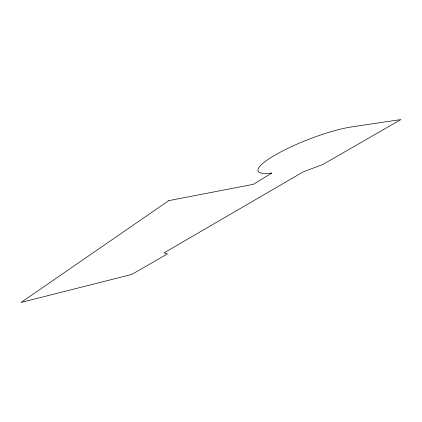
<?xml version="1.0" encoding="UTF-8"?>
<svg xmlns="http://www.w3.org/2000/svg" width="422" height="422" viewBox="0 0 422 422"><rect width="100%" height="100%" fill="white"/><g stroke="black" fill="none" stroke-linecap="round" stroke-linejoin="round"><path stroke-width="0.63" d="M168.774 200.635L21.1 302.437L131.785 274.427L167.518 253.865L164.026 252.883L303.165 171.902L322.756 164.533L400.9 119.563L351.468 126.948A58.452 11.215 -21.2 0 0 275.17 155.027A58.452 11.215 -21.2 0 0 271.789 173.031L253.332 184.335L168.774 200.635"/></g></svg>
